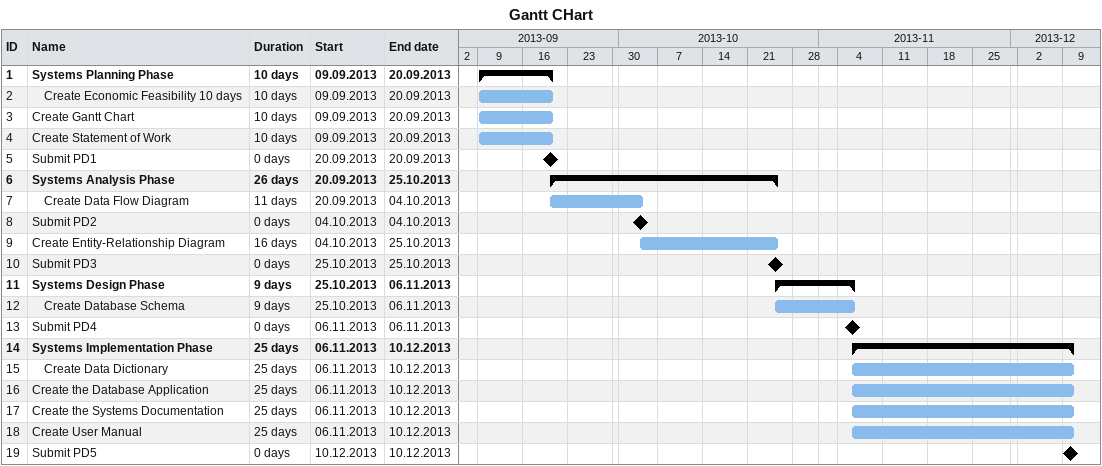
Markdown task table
Gantt CHart

| ID | Level | Task | Duration | Start | Finish |
|---|---|---|---|---|---|
| 1 | 1 | **Systems Planning Phase** | 10d | 2013-09-09 | 2013-09-20 |
| 2 | 2 | Create Economic Feasibility 10 days | 10d | 2013-09-09 | 2013-09-20 |
| 3 | 1 | Create Gantt Chart | 10d | 2013-09-09 | 2013-09-20 |
| 4 | 1 | Create Statement of Work | 10d | 2013-09-09 | 2013-09-20 |
| 5 | 1 | Submit PD1 | 0d | 2013-09-20 | 2013-09-20 |
| 6 | 1 | **Systems Analysis Phase** | 26d | 2013-09-20 | 2013-10-25 |
| 7 | 2 | Create Data Flow Diagram | 11d | 2013-09-20 | 2013-10-04 |
| 8 | 1 | Submit PD2 | 0d | 2013-10-04 | 2013-10-04 |
| 9 | 1 | Create Entity-Relationship Diagram | 16d | 2013-10-04 | 2013-10-25 |
| 10 | 1 | Submit PD3 | 0d | 2013-10-25 | 2013-10-25 |
| 11 | 1 | **Systems Design Phase** | 9d | 2013-10-25 | 2013-11-06 |
| 12 | 2 | Create Database Schema | 9d | 2013-10-25 | 2013-11-06 |
| 13 | 1 | Submit PD4 | 0d | 2013-11-06 | 2013-11-06 |
| 14 | 1 | **Systems Implementation Phase** | 25d | 2013-11-06 | 2013-12-10 |
| 15 | 2 | Create Data Dictionary | 25d | 2013-11-06 | 2013-12-10 |
| 16 | 1 | Create the Database Application | 25d | 2013-11-06 | 2013-12-10 |
| 17 | 1 | Create the Systems Documentation | 25d | 2013-11-06 | 2013-12-10 |
| 18 | 1 | Create User Manual | 25d | 2013-11-06 | 2013-12-10 |
| 19 | 1 | Submit PD5 | 0d | 2013-12-10 | 2013-12-10 |
